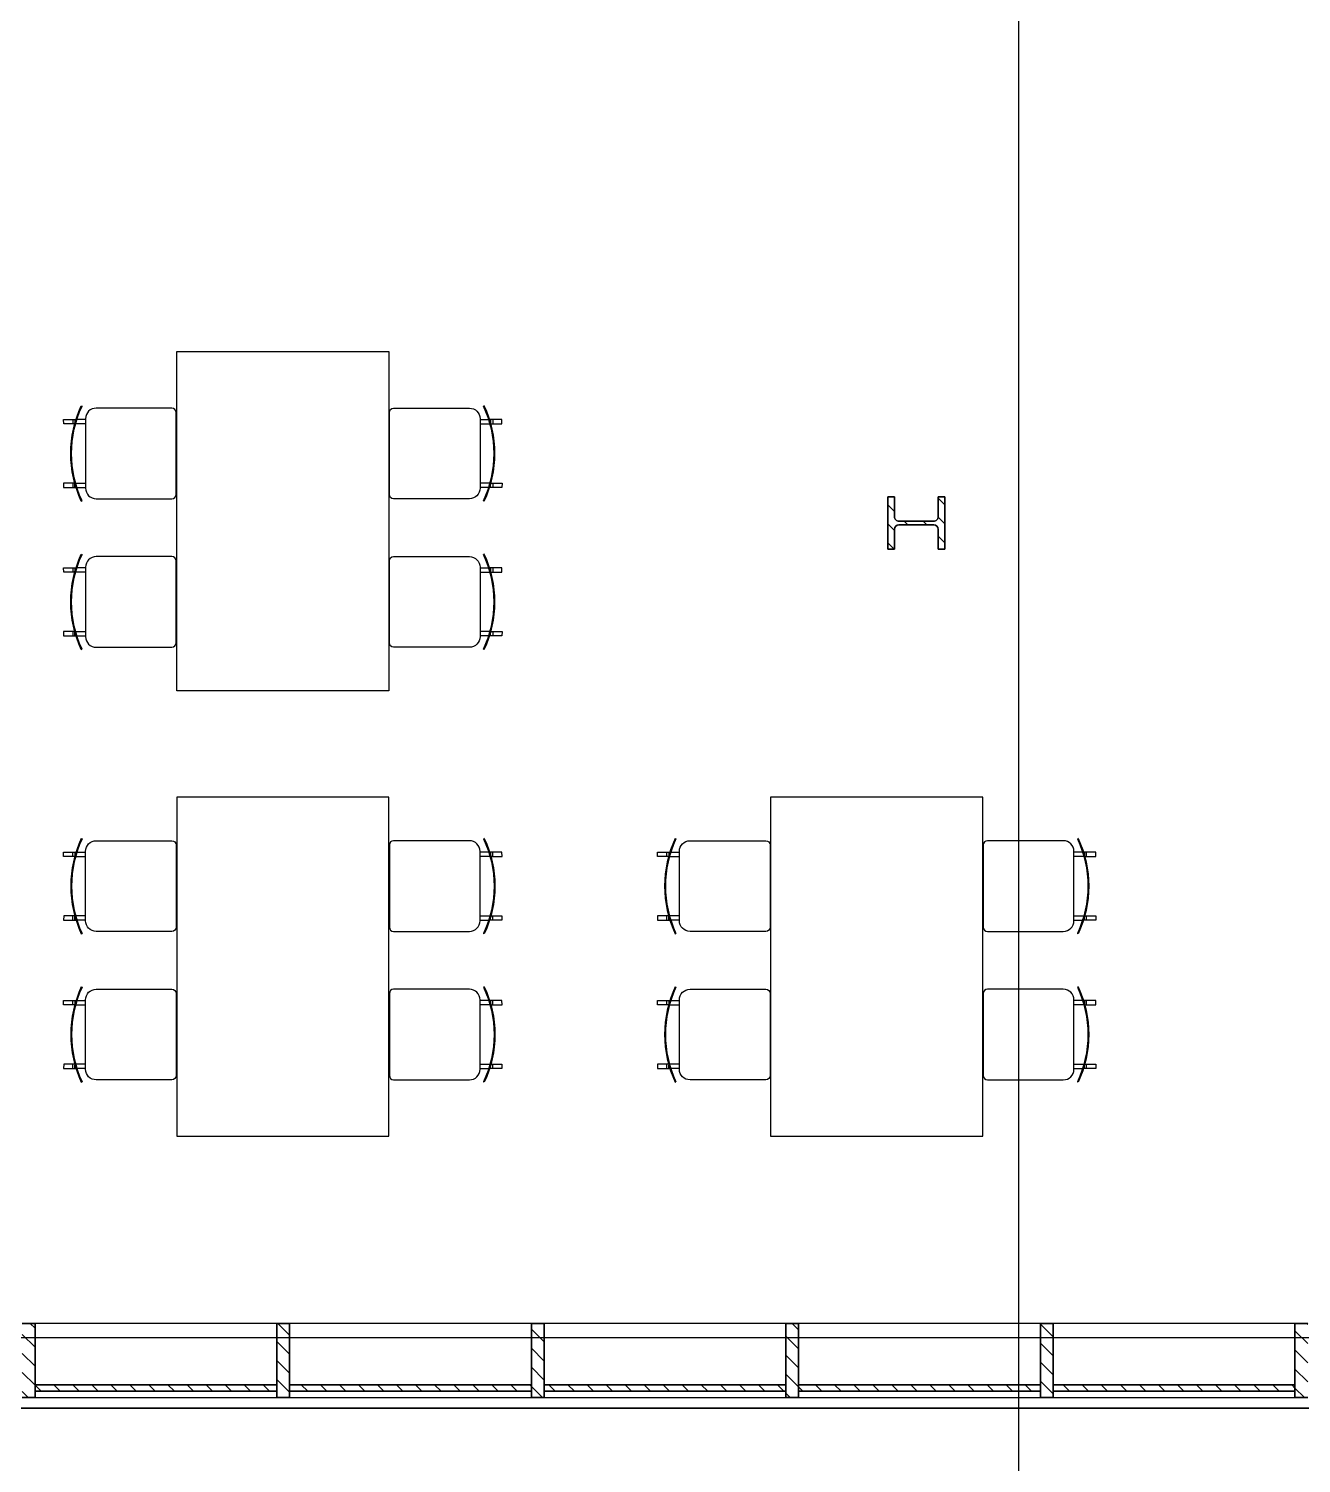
# Model space of a CAD drawing. Header units: millimetres. Extents: x -100 to 251604, y 0 to 25979.
# Drawn here: x 170199 to 176199, y 12450 to 19214 of the extents above; entities that cross this region are included whole.
import ezdxf

# ---------------------------------------------------------------- set-up
doc = ezdxf.new("R2010")
doc.units = ezdxf.units.MM
doc.layers.get('0').update_dxf_attribs({"true_color": 0xdfdfdf})
for name, color, linetype in [('Background_0', 7, 'Continuous'), ('Background_BRX_2D_Symbols', 7, 'Continuous'), ('Background_Front bricks', 7, 'Continuous'), ('Background_GLASS', 161, 'Continuous'), ('Background_WINDOW_FRAME', 253, 'Continuous'), ('Boundary_0', 7, 'Continuous'), ('Boundary_GLASS', 161, 'Continuous'), ('Boundary_WINDOW_FRAME', 253, 'Continuous'), ('Fill_0', 7, 'Continuous'), ('Fill_GLASS', 161, 'Continuous'), ('Fill_WINDOW_FRAME', 253, 'Continuous'), ('Viewport border', 7, 'Continuous')]:
    doc.layers.add(name, color=color, linetype=linetype)
doc.layers.add('BIM_ROOM_LINES', color=7, linetype='Continuous', plot=False)
doc.layers.add('BIM_SECTIONS', color=151, linetype='Continuous', lineweight=25)
pattern_1 = [(45, (-5377.500000000015, -9299.999999989255), (-44.90128060534577, 44.90128060534577), [])]

# ---------------------------------------------------------------- blocks, each defined once
blk = doc.blocks.new('*U11274')
for p, q in [((31695.50000000001, 2582.000000048829), (30695.50000000001, 2582.000000048829)), ((30695.50000000001, 2582.000000048829), (30695.50000000001, 982.000000048829)), ((31695.50000000001, 982.000000048829), (31695.50000000001, 2582.000000048829)), ((30695.50000000001, 982.000000048829), (31695.50000000001, 982.000000048829))]:
    blk.add_line(p, q)
blk = doc.blocks.new('*U11275')
for p, q in [((30245.59169904197, 2387.000000048862), (30249.21522845376, 2385.305882402001)), ((30315.49998327284, 2375.750000048831), (30673.00000000002, 2375.750000048827)), ((30161.75323883756, 2302.000000048833), (30162.07418295601, 2322.000000048833)), ((30214.37066327513, 2302.000000048831), (30161.75323883756, 2302.000000048833)), ((30162.07418295601, 2322.000000048833), (30220.25847531692, 2322.000000048831)), ((30205.59169904203, 2302.000000048831), (30205.59169904203, 2322.000000048831)), ((30215.50000072248, 2322.000000048831), (30215.50000072248, 2306.070226187583)), ((30218.51841359811, 2302.000000048831), (30265.49998884322, 2302.000000048831)), ((30224.45483299118, 2322.000000048831), (30265.49998884322, 2322.000000048831)), ((30265.49998327284, 1998.250000048831), (30265.49998327284, 2325.750000048831)), ((30693.00000000002, 2355.750000048827), (30693.00000000001, 1968.250000048827)), ((30162.39512707446, 2022.000000048833), (30162.07418295601, 2002.000000048833)), ((30162.07418295601, 2002.000000048833), (30220.25847543486, 2002.000000048831)), ((30214.37066327513, 2022.000000048831), (30162.39512707446, 2022.000000048833)), ((30205.59149206162, 2002.000000048831), (30205.59169904203, 2022.000000048831)), ((30215.50000072249, 2002.000000048831), (30215.50000072247, 2017.92977391008)), ((30265.49998884322, 2022.000000048831), (30218.51841364634, 2022.000000048831)), ((30265.49998884322, 2002.000000048831), (30224.45483338683, 2002.000000048831)), ((30245.5916990419, 1937.000000048771), (30249.21522845373, 1938.694117695861)), ((30673.00000000001, 1948.250000048827), (30315.49998327284, 1948.250000048831))]:
    blk.add_line(p, q)
for radius, start in [(531.2500000001447, 154.9423845816925), (527.2500000000678, 154.9423845816763)]:
    blk.add_arc((30726.84169904203, 2162.000000048827), radius, start, 205.0576154183026)
at = {"extrusion": (0, 0, -1)}
for centre, radius, start, end in [((-30315.49998327284, 2325.750000048831), 49.99999999999999, 0, 90), ((-30673.00000000002, 2355.750000048827), 19.99999999999999, 90, 180), ((-30315.49998327284, 1998.250000048831), 49.99999999999999, 270, 0), ((-30673.00000000001, 1968.250000048827), 19.99999999999999, 180, 270)]:
    blk.add_arc(centre, radius, start, end, dxfattribs=at)
blk = doc.blocks.new('*U11276')
for p, q in [((30245.59169904197, 1687.000000048862), (30249.21522845376, 1685.305882402001)), ((30265.49998327284, 1298.250000048831), (30265.49998327284, 1625.750000048831)), ((30315.49998327284, 1675.750000048831), (30673.00000000002, 1675.750000048827)), ((30693.00000000002, 1655.750000048827), (30693.00000000001, 1268.250000048827)), ((30161.75323883756, 1602.000000048833), (30162.07418295601, 1622.000000048833)), ((30214.37066327513, 1602.000000048831), (30161.75323883756, 1602.000000048833)), ((30162.07418295601, 1622.000000048833), (30220.25847531692, 1622.000000048831)), ((30205.59169904203, 1602.000000048831), (30205.59169904203, 1622.000000048831)), ((30215.50000072248, 1622.000000048831), (30215.50000072248, 1606.070226187583)), ((30218.51841359811, 1602.000000048831), (30265.49998884322, 1602.000000048831)), ((30224.45483299118, 1622.000000048831), (30265.49998884322, 1622.000000048831)), ((30162.39512707446, 1322.000000048833), (30162.07418295601, 1302.000000048833)), ((30162.07418295601, 1302.000000048833), (30220.25847543486, 1302.000000048831)), ((30214.37066327513, 1322.000000048831), (30162.39512707446, 1322.000000048833)), ((30205.59149206162, 1302.000000048831), (30205.59169904203, 1322.000000048831)), ((30215.50000072249, 1302.000000048831), (30215.50000072247, 1317.92977391008)), ((30265.49998884322, 1322.000000048831), (30218.51841364634, 1322.000000048831)), ((30265.49998884322, 1302.000000048831), (30224.45483338683, 1302.000000048831)), ((30245.5916990419, 1237.000000048771), (30249.21522845373, 1238.694117695861)), ((30673.00000000001, 1248.250000048827), (30315.49998327284, 1248.250000048831))]:
    blk.add_line(p, q)
for radius, start, end in [(531.2500000001447, 154.9423845816925, 205.0576154183024), (527.2500000000678, 154.9423845816763, 205.0576154183023)]:
    blk.add_arc((30726.84169904203, 1462.000000048827), radius, start, end)
at = {"extrusion": (0, 0, -1)}
for centre, radius, start, end in [((-30315.49998327284, 1625.750000048831), 49.99999999999999, 0, 90), ((-30673.00000000002, 1655.750000048827), 19.99999999999999, 90, 180), ((-30315.49998327284, 1298.250000048831), 49.99999999999999, 270, 0), ((-30673.00000000001, 1268.250000048827), 19.99999999999999, 180, 270)]:
    blk.add_arc(centre, radius, start, end, dxfattribs=at)
blk = doc.blocks.new('*U11277')
for p, q in [((32075.50001672719, 2375.750000048829), (31718.00000000001, 2375.750000048825)), ((32145.40830095806, 2387.00000004886), (32141.78477154628, 2385.305882401999)), ((31698.00000000001, 2355.750000048825), (31698.00000000002, 1968.250000048825)), ((32166.54516700884, 2322.000000048829), (32125.50001115682, 2322.000000048829)), ((32172.48158640192, 2302.000000048829), (32125.50001115682, 2302.000000048829)), ((32125.50001672719, 1998.250000048829), (32125.50001672719, 2325.750000048829)), ((32228.92581704402, 2322.000000048831), (32170.74152468311, 2322.000000048829)), ((32175.49999927756, 2322.000000048829), (32175.49999927756, 2306.070226187581)), ((32176.6293367249, 2302.000000048829), (32229.24676116247, 2302.000000048831)), ((32185.408300958, 2302.000000048831), (32185.408300958, 2322.000000048831)), ((32229.24676116247, 2302.000000048831), (32228.92581704402, 2322.000000048831)), ((32125.50001115682, 2022.000000048829), (32172.48158635369, 2022.000000048829)), ((32125.50001115682, 2002.000000048829), (32166.54516661321, 2002.000000048829)), ((32228.92581704402, 2002.000000048831), (32170.74152456518, 2002.000000048829)), ((32175.49999927754, 2002.000000048829), (32175.49999927756, 2017.929773910078)), ((32176.6293367249, 2022.000000048829), (32228.60487292557, 2022.000000048831)), ((32185.40850793842, 2002.000000048829), (32185.408300958, 2022.000000048829)), ((32228.60487292557, 2022.000000048831), (32228.92581704402, 2002.000000048831)), ((31718.00000000002, 1948.250000048825), (32075.50001672719, 1948.250000048829)), ((32145.40830095813, 1937.000000048769), (32141.7847715463, 1938.694117695859))]:
    blk.add_line(p, q)
for centre, radius, start, end in [((31718.00000000001, 2355.750000048825), 19.99999999999999, 90, 180), ((32075.50001672719, 2325.750000048829), 49.99999999999999, 0, 90), ((31718.00000000002, 1968.250000048825), 19.99999999999999, 180, 270), ((32075.50001672719, 1998.250000048829), 49.99999999999999, 270, 0)]:
    blk.add_arc(centre, radius, start, end)
at = {"extrusion": (0, 0, -1)}
for radius, start, end in [(527.2500000000678, 154.942384581676, 205.0576154183023), (531.2500000001447, 154.9423845816924, 205.0576154183024)]:
    blk.add_arc((-31664.158300958, 2162.000000048823), radius, start, end, dxfattribs=at)
blk = doc.blocks.new('*U11278')
for p, q in [((31698.00000000001, 1655.750000048825), (31698.00000000002, 1268.250000048825)), ((32075.50001672719, 1675.750000048829), (31718.00000000001, 1675.750000048825)), ((32125.50001672719, 1298.250000048829), (32125.50001672719, 1625.750000048829)), ((32145.40830095806, 1687.00000004886), (32141.78477154628, 1685.305882401999)), ((32166.54516700884, 1622.000000048829), (32125.50001115682, 1622.000000048829)), ((32172.48158640192, 1602.000000048829), (32125.50001115682, 1602.000000048829)), ((32228.92581704402, 1622.000000048831), (32170.74152468311, 1622.000000048829)), ((32175.49999927756, 1622.000000048829), (32175.49999927756, 1606.070226187581)), ((32176.6293367249, 1602.000000048829), (32229.24676116247, 1602.000000048831)), ((32185.408300958, 1602.000000048831), (32185.408300958, 1622.000000048831)), ((32229.24676116247, 1602.000000048831), (32228.92581704402, 1622.000000048831)), ((32125.50001115682, 1322.000000048829), (32172.48158635369, 1322.000000048829)), ((32125.50001115682, 1302.000000048829), (32166.54516661321, 1302.000000048829)), ((32228.92581704402, 1302.000000048831), (32170.74152456518, 1302.000000048829)), ((32175.49999927754, 1302.000000048829), (32175.49999927756, 1317.929773910078)), ((32176.6293367249, 1322.000000048829), (32228.60487292557, 1322.000000048831)), ((32185.40850793842, 1302.000000048829), (32185.408300958, 1322.000000048829)), ((32228.60487292557, 1322.000000048831), (32228.92581704402, 1302.000000048831)), ((31718.00000000002, 1248.250000048825), (32075.50001672719, 1248.250000048829)), ((32145.40830095813, 1237.000000048769), (32141.7847715463, 1238.694117695859))]:
    blk.add_line(p, q)
for centre, radius, start, end in [((31718.00000000001, 1655.750000048825), 19.99999999999999, 90, 180), ((32075.50001672719, 1625.750000048829), 49.99999999999999, 0, 90), ((32075.50001672719, 1298.250000048829), 49.99999999999999, 270, 0), ((31718.00000000002, 1268.250000048825), 19.99999999999999, 180, 270)]:
    blk.add_arc(centre, radius, start, end)
at = {"extrusion": (0, 0, -1)}
for radius, start, end in [(527.2500000000678, 154.9423845816761, 205.0576154183025), (531.2500000001447, 154.9423845816925, 205.0576154183024)]:
    blk.add_arc((-31664.158300958, 1462.000000048825), radius, start, end, dxfattribs=at)
blk = doc.blocks.new('*U11279')
for p, q in [((30695.50000000001, 4682.000000048831), (31695.50000000001, 4682.000000048829)), ((30695.50000000001, 3082.000000048831), (30695.50000000001, 4682.000000048831)), ((31695.50000000001, 4682.000000048829), (31695.50000000001, 3082.000000048829)), ((31695.50000000001, 3082.000000048829), (30695.50000000001, 3082.000000048831))]:
    blk.add_line(p, q)
blk = doc.blocks.new('*U11280')
for p, q in [((30245.5916990419, 3727.000000048889), (30249.21522845373, 3725.305882401797)), ((30162.07418295601, 3662.000000048827), (30220.25847543486, 3662.000000048827)), ((30162.39512707446, 3642.000000048827), (30162.07418295601, 3662.000000048827)), ((30205.59149206162, 3662.000000048827), (30205.59169904203, 3642.000000048827)), ((30215.50000072249, 3662.000000048827), (30215.50000072247, 3646.070226187579)), ((30265.49998884322, 3662.000000048827), (30224.45483338683, 3662.000000048827)), ((30265.49998327284, 3665.750000048827), (30265.49998327284, 3338.250000048827)), ((30673.00000000001, 3715.750000048831), (30315.49998327284, 3715.750000048827)), ((30693.00000000002, 3308.250000048831), (30693.00000000001, 3695.750000048831)), ((30214.37066327513, 3642.000000048827), (30162.39512707446, 3642.000000048827)), ((30265.49998884322, 3642.000000048827), (30218.51841364634, 3642.000000048827)), ((30214.37066327513, 3362.000000048827), (30161.75323883756, 3362.000000048827)), ((30161.75323883756, 3362.000000048827), (30162.07418295601, 3342.000000048827)), ((30162.07418295601, 3342.000000048827), (30220.25847531692, 3342.000000048827)), ((30205.59169904203, 3362.000000048827), (30205.59169904203, 3342.000000048827)), ((30215.50000072248, 3342.000000048827), (30215.50000072248, 3357.929773910075)), ((30218.51841359811, 3362.000000048827), (30265.49998884322, 3362.000000048827)), ((30224.45483299118, 3342.000000048827), (30265.49998884322, 3342.000000048827)), ((30245.59169904197, 3277.000000048798), (30249.21522845375, 3278.694117695659)), ((30315.49998327284, 3288.250000048827), (30673.00000000002, 3288.250000048831))]:
    blk.add_line(p, q)
at = {"extrusion": (0, 0, -1)}
for radius, start, end in [(531.2500000001447, 334.9423845816926, 25.05761541830256), (527.2500000000678, 334.9423845816763, 25.0576154183025)]:
    blk.add_arc((-30726.84169904203, 3502.000000048831), radius, start, end, dxfattribs=at)
for centre, radius, start, end in [((30315.49998327284, 3665.750000048827), 49.99999999999999, 90, 180), ((30673.00000000001, 3695.750000048831), 19.99999999999999, 0, 90), ((30315.49998327284, 3338.250000048827), 49.99999999999999, 180, 270), ((30673.00000000002, 3308.250000048831), 19.99999999999999, 270, 0)]:
    blk.add_arc(centre, radius, start, end)
blk = doc.blocks.new('*U11281')
for p, q in [((30245.5916990419, 4427.000000048889), (30249.21522845373, 4425.305882401799)), ((30673.00000000001, 4415.750000048831), (30315.49998327284, 4415.750000048827)), ((30162.07418295601, 4362.000000048827), (30220.25847543486, 4362.000000048827)), ((30162.39512707446, 4342.000000048827), (30162.07418295601, 4362.000000048827)), ((30214.37066327513, 4342.000000048827), (30162.39512707446, 4342.000000048827)), ((30205.59149206162, 4362.000000048827), (30205.59169904203, 4342.000000048827)), ((30215.50000072249, 4362.000000048827), (30215.50000072247, 4346.070226187579)), ((30265.49998884322, 4342.000000048827), (30218.51841364634, 4342.000000048827)), ((30265.49998884322, 4362.000000048827), (30224.45483338683, 4362.000000048827)), ((30265.49998327284, 4365.750000048827), (30265.49998327284, 4038.250000048827)), ((30693.00000000002, 4008.250000048831), (30693.00000000001, 4395.750000048831)), ((30214.37066327513, 4062.000000048827), (30161.75323883756, 4062.000000048827)), ((30161.75323883756, 4062.000000048827), (30162.07418295601, 4042.000000048827)), ((30205.59169904203, 4062.000000048827), (30205.59169904203, 4042.000000048827)), ((30218.51841359811, 4062.000000048827), (30265.49998884322, 4062.000000048827)), ((30162.07418295601, 4042.000000048827), (30220.25847531692, 4042.000000048827)), ((30215.50000072248, 4042.000000048827), (30215.50000072248, 4057.929773910075)), ((30224.45483299118, 4042.000000048827), (30265.49998884322, 4042.000000048827)), ((30245.59169904197, 3977.000000048798), (30249.21522845375, 3978.694117695659)), ((30315.49998327284, 3988.250000048827), (30673.00000000002, 3988.250000048831))]:
    blk.add_line(p, q)
at = {"extrusion": (0, 0, -1)}
for radius, start, end in [(531.2500000001447, 334.9423845816926, 25.05761541830256), (527.2500000000678, 334.9423845816763, 25.0576154183025)]:
    blk.add_arc((-30726.84169904203, 4202.000000048831), radius, start, end, dxfattribs=at)
for centre, radius, start, end in [((30315.49998327284, 4365.750000048827), 49.99999999999999, 90, 180), ((30673.00000000001, 4395.750000048831), 19.99999999999999, 0, 90), ((30315.49998327284, 4038.250000048827), 49.99999999999999, 180, 270), ((30673.00000000002, 4008.250000048831), 19.99999999999999, 270, 0)]:
    blk.add_arc(centre, radius, start, end)
blk = doc.blocks.new('*U11282')
for p, q in [((32145.40830095813, 3727.000000048889), (32141.7847715463, 3725.305882401799)), ((31698.00000000001, 3308.250000048833), (31698.00000000002, 3695.750000048833)), ((31718.00000000002, 3715.750000048833), (32075.50001672719, 3715.750000048829)), ((32125.50001115682, 3662.000000048829), (32166.54516661321, 3662.000000048827)), ((32125.50001672719, 3665.750000048829), (32125.50001672719, 3338.250000048829)), ((32228.92581704402, 3662.000000048827), (32170.74152456518, 3662.000000048827)), ((32175.49999927754, 3662.000000048827), (32175.49999927756, 3646.070226187579)), ((32185.40850793842, 3662.000000048827), (32185.408300958, 3642.000000048827)), ((32228.60487292557, 3642.000000048827), (32228.92581704402, 3662.000000048827)), ((32125.50001115682, 3642.000000048829), (32172.48158635369, 3642.000000048827)), ((32176.6293367249, 3642.000000048827), (32228.60487292557, 3642.000000048827)), ((32172.48158640192, 3362.000000048827), (32125.50001115682, 3362.000000048829)), ((32166.54516700884, 3342.000000048829), (32125.50001115682, 3342.000000048829)), ((32228.92581704402, 3342.000000048827), (32170.74152468311, 3342.000000048827)), ((32175.49999927756, 3342.000000048827), (32175.49999927756, 3357.929773910077)), ((32176.6293367249, 3362.000000048827), (32229.24676116247, 3362.000000048827)), ((32185.408300958, 3362.000000048827), (32185.408300958, 3342.000000048827)), ((32229.24676116247, 3362.000000048827), (32228.92581704402, 3342.000000048827)), ((32075.50001672719, 3288.250000048829), (31718.00000000001, 3288.250000048833)), ((32145.40830095806, 3277.000000048798), (32141.78477154628, 3278.694117695659))]:
    blk.add_line(p, q)
for radius, start, end in [(527.2500000000678, 334.9423845816758, 25.05761541830233), (531.2500000001447, 334.9423845816924, 25.05761541830238)]:
    blk.add_arc((31664.158300958, 3502.000000048834), radius, start, end)
at = {"extrusion": (0, 0, -1)}
for centre, radius, start, end in [((-31718.00000000002, 3695.750000048833), 19.99999999999999, 0, 90), ((-32075.50001672719, 3665.750000048829), 49.99999999999999, 90, 180), ((-32075.50001672719, 3338.250000048829), 49.99999999999999, 180, 270), ((-31718.00000000001, 3308.250000048833), 19.99999999999999, 270, 0)]:
    blk.add_arc(centre, radius, start, end, dxfattribs=at)
blk = doc.blocks.new('*U11283')
for p, q in [((31718.00000000002, 4415.750000048833), (32075.50001672719, 4415.750000048829)), ((32145.40830095813, 4427.000000048889), (32141.7847715463, 4425.305882401799)), ((31698.00000000001, 4008.250000048833), (31698.00000000002, 4395.750000048833)), ((32125.50001115682, 4362.000000048829), (32166.54516661321, 4362.000000048827)), ((32125.50001115682, 4342.000000048829), (32172.48158635369, 4342.000000048827)), ((32125.50001672719, 4365.750000048829), (32125.50001672719, 4038.250000048829)), ((32228.92581704402, 4362.000000048827), (32170.74152456518, 4362.000000048829)), ((32175.49999927754, 4362.000000048827), (32175.49999927756, 4346.070226187579)), ((32176.6293367249, 4342.000000048827), (32228.60487292557, 4342.000000048827)), ((32185.40850793842, 4362.000000048827), (32185.408300958, 4342.000000048827)), ((32228.60487292557, 4342.000000048827), (32228.92581704402, 4362.000000048827)), ((32172.48158640192, 4062.000000048827), (32125.50001115682, 4062.000000048829)), ((32176.6293367249, 4062.000000048827), (32229.24676116247, 4062.000000048827)), ((32185.408300958, 4062.000000048827), (32185.408300958, 4042.000000048827)), ((32229.24676116247, 4062.000000048827), (32228.92581704402, 4042.000000048827)), ((32166.54516700884, 4042.000000048829), (32125.50001115682, 4042.000000048829)), ((32228.92581704402, 4042.000000048827), (32170.74152468311, 4042.000000048827)), ((32175.49999927756, 4042.000000048827), (32175.49999927756, 4057.929773910077)), ((32075.50001672719, 3988.250000048829), (31718.00000000001, 3988.250000048833)), ((32145.40830095806, 3977.000000048798), (32141.78477154628, 3978.694117695659))]:
    blk.add_line(p, q)
at = {"extrusion": (0, 0, -1)}
for centre, radius, start, end in [((-31718.00000000002, 4395.750000048833), 19.99999999999999, 0, 90), ((-32075.50001672719, 4365.750000048829), 49.99999999999999, 90, 179.9999999999979), ((-31718.00000000001, 4008.250000048833), 19.99999999999999, 270, 0), ((-32075.50001672719, 4038.250000048829), 49.99999999999999, 180, 270)]:
    blk.add_arc(centre, radius, start, end, dxfattribs=at)
for radius, start, end in [(527.2500000000678, 334.9423845816758, 25.05761541830233), (531.2500000001447, 334.9423845816924, 25.05761541830238)]:
    blk.add_arc((31664.158300958, 4202.000000048834), radius, start, end)
blk = doc.blocks.new('*U11284')
for p, q in [((34495.50000000001, 2582.000000048829), (33495.50000000001, 2582.000000048829)), ((33495.50000000001, 2582.000000048829), (33495.50000000001, 982.000000048829)), ((34495.50000000001, 982.000000048829), (34495.50000000001, 2582.000000048829)), ((33495.50000000001, 982.000000048829), (34495.50000000001, 982.000000048829))]:
    blk.add_line(p, q)
blk = doc.blocks.new('*U11285')
for p, q in [((33045.59169904197, 2387.000000048862), (33049.21522845375, 2385.305882402001)), ((33115.49998327284, 2375.750000048831), (33473.00000000001, 2375.750000048827)), ((32961.75323883756, 2302.000000048833), (32962.07418295601, 2322.000000048833)), ((33014.37066327513, 2302.000000048831), (32961.75323883756, 2302.000000048833)), ((32962.07418295601, 2322.000000048833), (33020.25847531693, 2322.000000048831)), ((33005.59169904204, 2302.000000048831), (33005.59169904204, 2322.000000048831)), ((33015.50000072247, 2322.000000048831), (33015.50000072247, 2306.070226187583)), ((33018.51841359811, 2302.000000048831), (33065.49998884322, 2302.000000048831)), ((33024.45483299118, 2322.000000048831), (33065.49998884322, 2322.000000048831)), ((33065.49998327284, 1998.250000048831), (33065.49998327284, 2325.750000048831)), ((33493.00000000001, 2355.750000048827), (33493.00000000001, 1968.250000048827)), ((32962.39512707446, 2022.000000048833), (32962.07418295601, 2002.000000048833)), ((32962.07418295601, 2002.000000048833), (33020.25847543486, 2002.000000048831)), ((33014.37066327513, 2022.000000048831), (32962.39512707446, 2022.000000048833)), ((33005.59149206162, 2002.000000048831), (33005.59169904203, 2022.000000048831)), ((33015.50000072249, 2002.000000048831), (33015.50000072247, 2017.92977391008)), ((33065.49998884322, 2022.000000048831), (33018.51841364634, 2022.000000048831)), ((33065.49998884322, 2002.000000048831), (33024.45483338683, 2002.000000048831)), ((33045.5916990419, 1937.000000048771), (33049.21522845374, 1938.694117695861)), ((33473.00000000001, 1948.250000048827), (33115.49998327284, 1948.250000048831))]:
    blk.add_line(p, q)
for radius, start, end in [(531.2500000001447, 154.9423845816927, 205.0576154183024), (527.2500000000678, 154.9423845816764, 205.0576154183025)]:
    blk.add_arc((33526.84169904204, 2162.000000048827), radius, start, end)
at = {"extrusion": (0, 0, -1)}
for centre, radius, start, end in [((-33115.49998327284, 2325.750000048831), 49.99999999999999, 0, 90), ((-33473.00000000001, 2355.750000048827), 19.99999999999999, 90, 180), ((-33115.49998327284, 1998.250000048831), 49.99999999999999, 270, 0), ((-33473.00000000001, 1968.250000048827), 19.99999999999999, 180, 270)]:
    blk.add_arc(centre, radius, start, end, dxfattribs=at)
blk = doc.blocks.new('*U11286')
for p, q in [((33045.59169904197, 1687.000000048862), (33049.21522845375, 1685.305882402001)), ((33065.49998327284, 1298.250000048831), (33065.49998327284, 1625.750000048831)), ((33115.49998327284, 1675.750000048831), (33473.00000000001, 1675.750000048827)), ((33493.00000000001, 1655.750000048827), (33493.00000000001, 1268.250000048827)), ((32961.75323883756, 1602.000000048833), (32962.07418295601, 1622.000000048833)), ((33014.37066327513, 1602.000000048831), (32961.75323883756, 1602.000000048833)), ((32962.07418295601, 1622.000000048833), (33020.25847531693, 1622.000000048831)), ((33005.59169904204, 1602.000000048831), (33005.59169904204, 1622.000000048831)), ((33015.50000072247, 1622.000000048831), (33015.50000072247, 1606.070226187583)), ((33018.51841359811, 1602.000000048831), (33065.49998884322, 1602.000000048831)), ((33024.45483299118, 1622.000000048831), (33065.49998884322, 1622.000000048831)), ((32962.39512707446, 1322.000000048833), (32962.07418295601, 1302.000000048833)), ((32962.07418295601, 1302.000000048833), (33020.25847543486, 1302.000000048831)), ((33014.37066327513, 1322.000000048831), (32962.39512707446, 1322.000000048833)), ((33005.59149206162, 1302.000000048831), (33005.59169904203, 1322.000000048831)), ((33015.50000072249, 1302.000000048831), (33015.50000072247, 1317.92977391008)), ((33065.49998884322, 1322.000000048831), (33018.51841364634, 1322.000000048831)), ((33065.49998884322, 1302.000000048831), (33024.45483338683, 1302.000000048831)), ((33045.5916990419, 1237.000000048771), (33049.21522845374, 1238.694117695861)), ((33473.00000000001, 1248.250000048827), (33115.49998327284, 1248.250000048831))]:
    blk.add_line(p, q)
for radius, start, end in [(531.2500000001447, 154.9423845816927, 205.0576154183022), (527.2500000000678, 154.9423845816764, 205.057615418302)]:
    blk.add_arc((33526.84169904204, 1462.000000048827), radius, start, end)
at = {"extrusion": (0, 0, -1)}
for centre, radius, start, end in [((-33115.49998327284, 1625.750000048831), 49.99999999999999, 0, 90), ((-33473.00000000001, 1655.750000048827), 19.99999999999999, 90, 180), ((-33115.49998327284, 1298.250000048831), 49.99999999999999, 270, 0), ((-33473.00000000001, 1268.250000048827), 19.99999999999999, 180, 270)]:
    blk.add_arc(centre, radius, start, end, dxfattribs=at)
blk = doc.blocks.new('*U11287')
for p, q in [((34875.50001672719, 2375.750000048829), (34518.00000000001, 2375.750000048825)), ((34945.40830095806, 2387.00000004886), (34941.78477154628, 2385.305882401999)), ((34498.00000000001, 2355.750000048825), (34498.00000000001, 1968.250000048825)), ((34966.54516700884, 2322.000000048829), (34925.50001115682, 2322.000000048829)), ((34972.48158640192, 2302.000000048829), (34925.50001115682, 2302.000000048829)), ((34925.50001672719, 1998.250000048829), (34925.50001672719, 2325.750000048829)), ((35028.92581704402, 2322.000000048831), (34970.74152468311, 2322.000000048829)), ((34975.49999927756, 2322.000000048829), (34975.49999927756, 2306.070226187581)), ((34976.6293367249, 2302.000000048829), (35029.24676116247, 2302.000000048831)), ((34985.408300958, 2302.000000048831), (34985.408300958, 2322.000000048831)), ((35029.24676116247, 2302.000000048831), (35028.92581704402, 2322.000000048831)), ((34925.50001115682, 2022.000000048829), (34972.48158635369, 2022.000000048829)), ((34925.50001115682, 2002.000000048829), (34966.54516661321, 2002.000000048829)), ((35028.92581704402, 2002.000000048831), (34970.74152456518, 2002.000000048829)), ((34975.49999927754, 2002.000000048829), (34975.49999927756, 2017.929773910078)), ((34976.6293367249, 2022.000000048829), (35028.60487292557, 2022.000000048831)), ((34985.40850793842, 2002.000000048829), (34985.408300958, 2022.000000048829)), ((35028.60487292557, 2022.000000048831), (35028.92581704402, 2002.000000048831)), ((34518.00000000001, 1948.250000048825), (34875.50001672719, 1948.250000048829)), ((34945.40830095813, 1937.000000048769), (34941.7847715463, 1938.694117695859))]:
    blk.add_line(p, q)
for centre, radius, start, end in [((34518.00000000001, 2355.750000048825), 19.99999999999999, 90, 180), ((34875.50001672719, 2325.750000048829), 49.99999999999999, 0, 90), ((34518.00000000001, 1968.250000048825), 19.99999999999999, 180, 270), ((34875.50001672719, 1998.250000048829), 49.99999999999999, 270, 0)]:
    blk.add_arc(centre, radius, start, end)
at = {"extrusion": (0, 0, -1)}
for radius, start, end in [(527.2500000000678, 154.942384581676, 205.0576154183023), (531.2500000001447, 154.9423845816922, 205.0576154183022)]:
    blk.add_arc((-34464.158300958, 2162.000000048823), radius, start, end, dxfattribs=at)
blk = doc.blocks.new('*U11288')
for p, q in [((34498.00000000001, 1655.750000048825), (34498.00000000001, 1268.250000048825)), ((34875.50001672719, 1675.750000048829), (34518.00000000001, 1675.750000048825)), ((34925.50001672719, 1298.250000048829), (34925.50001672719, 1625.750000048829)), ((34945.40830095806, 1687.00000004886), (34941.78477154628, 1685.305882401999)), ((34966.54516700884, 1622.000000048829), (34925.50001115682, 1622.000000048829)), ((34972.48158640192, 1602.000000048829), (34925.50001115682, 1602.000000048829)), ((35028.92581704402, 1622.000000048831), (34970.74152468311, 1622.000000048829)), ((34975.49999927756, 1622.000000048829), (34975.49999927756, 1606.070226187581)), ((34976.6293367249, 1602.000000048829), (35029.24676116247, 1602.000000048831)), ((34985.408300958, 1602.000000048831), (34985.408300958, 1622.000000048831)), ((35029.24676116247, 1602.000000048831), (35028.92581704402, 1622.000000048831)), ((34925.50001115682, 1322.000000048829), (34972.48158635369, 1322.000000048829)), ((34925.50001115682, 1302.000000048829), (34966.54516661321, 1302.000000048829)), ((35028.92581704402, 1302.000000048831), (34970.74152456518, 1302.000000048829)), ((34975.49999927754, 1302.000000048829), (34975.49999927756, 1317.929773910078)), ((34976.6293367249, 1322.000000048829), (35028.60487292557, 1322.000000048831)), ((34985.40850793842, 1302.000000048829), (34985.408300958, 1322.000000048829)), ((35028.60487292557, 1322.000000048831), (35028.92581704402, 1302.000000048831)), ((34518.00000000001, 1248.250000048825), (34875.50001672719, 1248.250000048829)), ((34945.40830095813, 1237.000000048769), (34941.7847715463, 1238.694117695859))]:
    blk.add_line(p, q)
for centre, radius, start, end in [((34518.00000000001, 1655.750000048825), 19.99999999999999, 90, 180), ((34875.50001672719, 1625.750000048829), 49.99999999999999, 0, 90), ((34875.50001672719, 1298.250000048829), 49.99999999999999, 270, 0), ((34518.00000000001, 1268.250000048825), 19.99999999999999, 180, 270)]:
    blk.add_arc(centre, radius, start, end)
at = {"extrusion": (0, 0, -1)}
for radius, start, end in [(527.2500000000678, 154.942384581676, 205.0576154183025), (531.2500000001447, 154.9423845816924, 205.0576154183022)]:
    blk.add_arc((-34464.158300958, 1462.000000048825), radius, start, end, dxfattribs=at)
blk = doc.blocks.new('Main_Floor 2__section__..%5CMainBuilding.dwg', base_point=(-3894.571003041897, -13009.50678117592))
at = {"layer": 'Fill_0', "extrusion": (0, 0, -1)}
h = blk.add_hatch(dxfattribs=at)
h.set_pattern_fill('ANSI31', color=256, scale=20, style=0)
h.set_pattern_definition(pattern_1)
edge = h.paths.add_edge_path()
edge.add_line((-34317.50000000001, 3998.000000010754), (-34285.50000000001, 3998.000000010754))
edge.add_line((-34285.50000000001, 3998.000000010754), (-34285.50000000001, 3904.000000010754))
edge.add_spline(control_points=[(-34285.50000000001, 3904.000000010754), (-34285.50000000002, 3883.000000010747), (-34264.50000000001, 3883.000000010747)], knot_values=[-0.7853981633974481, -0.7853981633974481, -0.7853981633974481, 0.7853981633977949, 0.7853981633977949, 0.7853981633977949], weights=[1, 0.7071067811864269, 1], degree=2, periodic=0)
edge.add_line((-34264.50000000001, 3883.000000010747), (-34100.50000000001, 3883.000000010747))
edge.add_spline(control_points=[(-34100.50000000001, 3883.000000010747), (-34079.50000000001, 3883.000000010747), (-34079.50000000001, 3904.000000010754)], knot_values=[-0.7853981633977947, -0.7853981633977947, -0.7853981633977947, 0.7853981633974485, 0.7853981633974485, 0.7853981633974485], weights=[1, 0.7071067811864282, 1], degree=2, periodic=0)
edge.add_line((-34079.50000000001, 3904.000000010754), (-34079.50000000001, 3998.000000010747))
edge.add_line((-34079.50000000001, 3998.000000010747), (-34047.50000000001, 3998.000000010746))
edge.add_line((-34047.50000000001, 3998.000000010747), (-34047.50000000001, 3750.000000010747))
edge.add_line((-34047.50000000001, 3750.000000010747), (-34079.50000000001, 3750.00000001075))
edge.add_line((-34079.50000000001, 3750.00000001075), (-34079.50000000001, 3844.00000001075))
edge.add_spline(control_points=[(-34079.50000000001, 3844.00000001075), (-34079.50000000001, 3865.000000010747), (-34100.50000000001, 3865.000000010747)], knot_values=[-0.7853981633974481, -0.7853981633974481, -0.7853981633974481, 0.7853981633972753, 0.7853981633972753, 0.7853981633972753], weights=[1, 0.7071067811866053, 1], degree=2, periodic=0)
edge.add_line((-34100.50000000001, 3865.000000010747), (-34264.50000000001, 3865.000000010747))
edge.add_spline(control_points=[(-34264.50000000001, 3865.000000010747), (-34285.50000000001, 3865.000000010747), (-34285.50000000001, 3844.00000001075)], knot_values=[-0.7853981633972749, -0.7853981633972749, -0.7853981633972749, 0.7853981633974485, 0.7853981633974485, 0.7853981633974485], weights=[1, 0.7071067811866026, 1], degree=2, periodic=0)
edge.add_line((-34285.50000000001, 3844.00000001075), (-34285.50000000001, 3750.000000010747))
edge.add_line((-34285.50000000001, 3750.000000010747), (-34317.50000000001, 3750.000000010758))
edge.add_line((-34317.50000000001, 3750.000000010758), (-34317.50000000001, 3998.000000010754))
at = {"layer": 'Fill_GLASS', "extrusion": (0, 0, -1)}
h = blk.add_hatch(dxfattribs=at)
h.set_pattern_fill('ANSI31', color=256, scale=20, style=0)
h.set_pattern_definition(pattern_1)
h.paths.add_polyline_path([(-30027.50000100001, -219.9999999892552), (-31167.50000100001, -219.9999999892552), (-31167.50000100001, -189.9999999892552), (-30027.50000100001, -189.9999999892552)])
h = blk.add_hatch(dxfattribs=at)
h.set_pattern_fill('ANSI31', color=256, scale=20, style=0)
h.set_pattern_definition(pattern_1)
h.paths.add_polyline_path([(-31227.50000100001, -219.9999999892552), (-32367.50000100001, -219.9999999892552), (-32367.50000100001, -189.9999999892552), (-31227.50000100001, -189.9999999892552)])
h = blk.add_hatch(dxfattribs=at)
h.set_pattern_fill('ANSI31', color=256, scale=20, style=0)
h.set_pattern_definition(pattern_1)
h.paths.add_polyline_path([(-32427.50000100001, -219.9999999892552), (-33567.50000100001, -219.9999999892552), (-33567.50000100001, -189.9999999892552), (-32427.50000100001, -189.9999999892552)])
h = blk.add_hatch(dxfattribs=at)
h.set_pattern_fill('ANSI31', color=256, scale=20, style=0)
h.set_pattern_definition(pattern_1)
h.paths.add_polyline_path([(-33627.50000100001, -219.9999999892552), (-34767.50000100001, -219.9999999892552), (-34767.50000100001, -189.9999999892552), (-33627.50000100001, -189.9999999892552)])
h = blk.add_hatch(dxfattribs=at)
h.set_pattern_fill('ANSI31', color=256, scale=20, style=0)
h.set_pattern_definition(pattern_1)
h.paths.add_polyline_path([(-34827.50000100001, -219.9999999892552), (-35967.50000100001, -219.9999999892552), (-35967.50000100001, -189.9999999892552), (-34827.50000100001, -189.9999999892552)])
at = {"layer": 'Fill_WINDOW_FRAME', "extrusion": (0, 0, -1)}
h = blk.add_hatch(dxfattribs=at)
h.set_pattern_fill('ANSI31', color=256, scale=20, style=0)
h.set_pattern_definition(pattern_1)
h.paths.add_polyline_path([(-30027.50000100001, 100.0000000107448), (-29967.50000100001, 100.0000000107448), (-29967.50000100001, -249.9999999892552), (-30027.50000100001, -249.9999999892552)])
h = blk.add_hatch(dxfattribs=at)
h.set_pattern_fill('ANSI31', color=256, scale=20, style=0)
h.set_pattern_definition(pattern_1)
h.paths.add_polyline_path([(-31227.50000100001, 100.0000000107448), (-31167.50000100001, 100.0000000107448), (-31167.50000100001, -249.9999999892552), (-31227.50000100001, -249.9999999892552)])
h = blk.add_hatch(dxfattribs=at)
h.set_pattern_fill('ANSI31', color=256, scale=20, style=0)
h.set_pattern_definition(pattern_1)
h.paths.add_polyline_path([(-32427.50000100001, 100.0000000107448), (-32367.50000100001, 100.0000000107448), (-32367.50000100001, -249.9999999892552), (-32427.50000100001, -249.9999999892552)])
h = blk.add_hatch(dxfattribs=at)
h.set_pattern_fill('ANSI31', color=256, scale=20, style=0)
h.set_pattern_definition(pattern_1)
h.paths.add_polyline_path([(-33627.50000100001, 100.0000000107448), (-33567.50000100001, 100.0000000107448), (-33567.50000100001, -249.9999999892552), (-33627.50000100001, -249.9999999892552)])
h = blk.add_hatch(dxfattribs=at)
h.set_pattern_fill('ANSI31', color=256, scale=20, style=0)
h.set_pattern_definition(pattern_1)
h.paths.add_polyline_path([(-34827.50000100001, 100.0000000107448), (-34767.50000100001, 100.0000000107448), (-34767.50000100001, -249.9999999892552), (-34827.50000100001, -249.9999999892552)])
h = blk.add_hatch(dxfattribs=at)
h.set_pattern_fill('ANSI31', color=256, scale=20, style=0)
h.set_pattern_definition(pattern_1)
h.paths.add_polyline_path([(-36027.50000100001, 100.0000000107448), (-35967.50000100001, 100.0000000107448), (-35967.50000100001, -249.9999999892552), (-36027.50000100001, -249.9999999892552)])
at = {"layer": 'Background_0'}
for p, q in [((34079.50000000001, 3998.000000010748), (34047.50000000001, 3998.000000010748)), ((34047.50000000001, 3998.000000010747), (34047.50000000001, 3750.000000010747)), ((34079.50000000001, 3904.000000010754), (34079.50000000001, 3998.000000010754)), ((34317.50000000001, 3998.000000010748), (34285.50000000001, 3998.000000010748)), ((34285.50000000001, 3998.000000010754), (34285.50000000001, 3904.000000010754)), ((34317.50000000001, 3750.000000010758), (34317.50000000001, 3998.000000010754)), ((34264.50000000001, 3883.000000010748), (34100.50000000001, 3883.000000010748)), ((34100.50000000001, 3865.000000010748), (34264.50000000001, 3865.000000010748)), ((34079.50000000001, 3750.00000001075), (34079.50000000001, 3844.00000001075)), ((34285.50000000001, 3844.00000001075), (34285.50000000001, 3750.00000001075)), ((34047.50000000001, 3750.000000010748), (34079.50000000001, 3750.000000010748)), ((34285.50000000001, 3750.000000010748), (34317.50000000001, 3750.000000010748))]:
    blk.add_line(p, q, dxfattribs=at)
at = {"layer": 'Background_0', "extrusion": (0, 0, -1)}
for centre, start, end in [((-34100.50000000001, 3904.000000010747), 270, 1.984666121233234e-11), ((-34100.50000000001, 3844.000000010747), 9.923330606166172e-12, 90), ((-34264.50000000001, 3904.000000010747), 179.9999999999801, 270), ((-34264.50000000001, 3844.000000010747), 90, 179.9999999999901)]:
    blk.add_arc(centre, 21, start, end, dxfattribs=at)
at = {"layer": 'Background_Front bricks'}
for p, q in [((25977.50103378979, -299.9999999892534), (41227.50000000002, -299.999999989257)), ((25977.50335090481, -299.9999999892534), (41227.50000000002, -299.999999989257)), ((40827.50000100001, -299.9999999892552), (26367.50053928366, -299.9999999892552))]:
    blk.add_line(p, q, dxfattribs=at)
at = {"layer": 'Background_GLASS'}
for p, q in [((30027.50000100001, -189.9999999892552), (30027.50000100001, -219.9999999892552)), ((31167.50000100001, -189.9999999892552), (30027.50000100001, -189.9999999892552)), ((31167.50000100001, -219.9999999892552), (31167.50000100001, -189.9999999892552)), ((31227.50000100001, -189.9999999892552), (31227.50000100001, -219.9999999892552)), ((32367.50000100001, -189.9999999892552), (31227.50000100001, -189.9999999892552)), ((32367.50000100001, -219.9999999892552), (32367.50000100001, -189.9999999892552)), ((32427.50000100001, -189.9999999892552), (32427.50000100001, -219.9999999892552)), ((33567.50000100001, -189.9999999892552), (32427.50000100001, -189.9999999892552)), ((33567.50000100001, -219.9999999892552), (33567.50000100001, -189.9999999892552)), ((34767.50000100001, -189.9999999892552), (33627.50000100001, -189.9999999892552)), ((33627.50000100001, -189.9999999892552), (33627.50000100001, -219.9999999892552)), ((34767.50000100001, -219.9999999892552), (34767.50000100001, -189.9999999892552)), ((34827.50000100001, -189.9999999892552), (34827.50000100001, -219.9999999892552)), ((35967.50000100001, -189.9999999892552), (34827.50000100001, -189.9999999892552)), ((35967.50000100001, -219.9999999892552), (35967.50000100001, -189.9999999892552)), ((30027.50000100001, -219.9999999892552), (31167.50000100001, -219.9999999892552)), ((31227.50000100001, -219.9999999892552), (32367.50000100001, -219.9999999892552)), ((32427.50000100001, -219.9999999892552), (33567.50000100001, -219.9999999892552)), ((33627.50000100001, -219.9999999892552), (34767.50000100001, -219.9999999892552)), ((34827.50000100001, -219.9999999892552), (35967.50000100001, -219.9999999892552))]:
    blk.add_line(p, q, dxfattribs=at)
at = {"layer": 'Background_WINDOW_FRAME'}
for p, q in [((30027.50000100001, 100.0000000107448), (29967.50000100001, 100.0000000107448)), ((30027.50000100001, -249.9999999892552), (30027.50000100001, 100.0000000107448)), ((31167.50000100001, 100.0000000107448), (30027.50049650615, 100.0000000107448)), ((31167.50000100001, -189.9995126508638), (31167.50000100001, 100.0000000107448)), ((31227.50000100001, 100.0000000107448), (31167.50000100001, 100.0000000107448)), ((31167.50000100001, 100.0000000107448), (31167.50000100001, -249.9999999892552)), ((31227.50000100001, -249.9999999892552), (31227.50000100001, 100.0000000107448)), ((32367.50000100001, 100.0000000107448), (31227.50049650615, 100.0000000107448)), ((32367.50000100001, -189.9995126508638), (32367.50000100001, 100.0000000107448)), ((32367.50000100001, 100.0000000107448), (32367.50000100001, -249.9999999892552)), ((32427.50000100001, 100.0000000107448), (32367.50000100001, 100.0000000107448)), ((32427.50000100001, -249.9999999892552), (32427.50000100001, 100.0000000107448)), ((33567.50000100001, 100.0000000107448), (32427.50049650615, 100.0000000107448)), ((33567.50000100001, -189.9995126508638), (33567.50000100001, 100.0000000107448)), ((33627.50000100001, 100.0000000107448), (33567.50000100001, 100.0000000107448)), ((33567.50000100001, 100.0000000107448), (33567.50000100001, -249.9999999892552)), ((33627.50000100001, -249.9999999892552), (33627.50000100001, 100.0000000107448)), ((34767.50000100001, 100.0000000107448), (33627.50049650615, 100.0000000107448)), ((34767.50000100001, -189.9995126508638), (34767.50000100001, 100.0000000107448)), ((34767.50000100001, 100.0000000107448), (34767.50000100001, -249.9999999892552)), ((34827.50000100001, 100.0000000107448), (34767.50000100001, 100.0000000107448)), ((34827.50000100001, -249.9999999892552), (34827.50000100001, 100.0000000107448)), ((35967.50000100001, 100.0000000107448), (34827.50049650615, 100.0000000107448)), ((35967.50000100001, -189.9995126508638), (35967.50000100001, 100.0000000107448)), ((35967.50000100001, 100.0000000107448), (35967.50000100001, -249.9999999892552)), ((36027.50000100001, 100.0000000107448), (35967.50000100001, 100.0000000107448)), ((29967.50000100001, -249.9999999892552), (30027.50000100001, -249.9999999892552)), ((30027.50000100001, -249.9999999892552), (31167.50000100001, -249.9999999892552)), ((31167.50000100001, -249.9999999892552), (31167.50000100001, -219.9995126508638)), ((31167.50000100001, -249.9999999892552), (31227.50000100001, -249.9999999892552)), ((31227.50000100001, -249.9999999892552), (32367.50000100001, -249.9999999892552)), ((32367.50000100001, -249.9999999892552), (32367.50000100001, -219.9995126508638)), ((32367.50000100001, -249.9999999892552), (32427.50000100001, -249.9999999892552)), ((32427.50000100001, -249.9999999892552), (33567.50000100001, -249.9999999892552)), ((33567.50000100001, -249.9999999892552), (33567.50000100001, -219.9995126508638)), ((33567.50000100001, -249.9999999892552), (33627.50000100001, -249.9999999892552)), ((33627.50000100001, -249.9999999892552), (34767.50000100001, -249.9999999892552)), ((34767.50000100001, -249.9999999892552), (34767.50000100001, -219.9995126508638)), ((34767.50000100001, -249.9999999892552), (34827.50000100001, -249.9999999892552)), ((34827.50000100001, -249.9999999892552), (35967.50000100001, -249.9999999892552)), ((35967.50000100001, -249.9999999892552), (35967.50000100001, -219.9995126508638)), ((35967.50000100001, -249.9999999892552), (36027.50000100001, -249.9999999892552))]:
    blk.add_line(p, q, dxfattribs=at)
at = {"layer": 'BIM_ROOM_LINES'}
blk.add_line((40895.50000000001, 32.00000001535409), (25795.50000000001, 32.00000001074477), dxfattribs=at)
at = {"layer": 'BIM_SECTIONS'}
blk.add_lwpolyline([(34666.20633594577, -12302.39999998926), (34666.20633594577, 12262.40000001076)], dxfattribs=at)
at = {"layer": 'Boundary_0'}
for p, q in [((34047.50000000001, 3750.000000010747), (34047.50000000001, 3998.000000010747)), ((34047.50000000001, 3998.000000010747), (34079.50000000001, 3998.000000010754)), ((34079.50000000001, 3998.000000010754), (34079.50000000001, 3904.000000010754)), ((34285.50000000001, 3904.000000010754), (34285.50000000001, 3998.000000010754)), ((34285.50000000001, 3998.000000010754), (34317.50000000001, 3998.000000010754)), ((34317.50000000001, 3998.000000010754), (34317.50000000001, 3750.000000010758)), ((34100.50000000001, 3883.000000010754), (34264.50000000001, 3883.000000010754)), ((34264.50000000001, 3865.00000001075), (34100.50000000001, 3865.00000001075)), ((34079.50000000001, 3844.00000001075), (34079.50000000001, 3750.00000001075)), ((34285.50000000001, 3750.00000001075), (34285.50000000001, 3844.00000001075)), ((34079.50000000001, 3750.00000001075), (34047.50000000001, 3750.000000010747)), ((34317.50000000001, 3750.000000010758), (34285.50000000001, 3750.00000001075))]:
    blk.add_line(p, q, dxfattribs=at)
for centre, start, end in [((34100.50000000001, 3904.000000010747), 179.9999999999801, 270), ((34100.50000000001, 3844.000000010747), 90, 179.9999999999901), ((34264.50000000001, 3904.000000010747), 270, 1.985150777184696e-11), ((34264.50000000001, 3844.000000010747), 9.925753885923478e-12, 90)]:
    blk.add_arc(centre, 21, start, end, dxfattribs=at)
at = {"layer": 'Boundary_GLASS'}
for p, q in [((30027.50000100001, -219.9999999892552), (30027.50000100001, -189.9999999892552)), ((30027.50000100001, -189.9999999892552), (31167.50000100001, -189.9999999892552)), ((31167.50000100001, -189.9999999892552), (31167.50000100001, -219.9999999892552)), ((31227.50000100001, -219.9999999892552), (31227.50000100001, -189.9999999892552)), ((31227.50000100001, -189.9999999892552), (32367.50000100001, -189.9999999892552)), ((32367.50000100001, -189.9999999892552), (32367.50000100001, -219.9999999892552)), ((32427.50000100001, -219.9999999892552), (32427.50000100001, -189.9999999892552)), ((32427.50000100001, -189.9999999892552), (33567.50000100001, -189.9999999892552)), ((33567.50000100001, -189.9999999892552), (33567.50000100001, -219.9999999892552)), ((33627.50000100001, -219.9999999892552), (33627.50000100001, -189.9999999892552)), ((33627.50000100001, -189.9999999892552), (34767.50000100001, -189.9999999892552)), ((34767.50000100001, -189.9999999892552), (34767.50000100001, -219.9999999892552)), ((34827.50000100001, -219.9999999892552), (34827.50000100001, -189.9999999892552)), ((34827.50000100001, -189.9999999892552), (35967.50000100001, -189.9999999892552)), ((35967.50000100001, -189.9999999892552), (35967.50000100001, -219.9999999892552)), ((31167.50000100001, -219.9999999892552), (30027.50000100001, -219.9999999892552)), ((32367.50000100001, -219.9999999892552), (31227.50000100001, -219.9999999892552)), ((33567.50000100001, -219.9999999892552), (32427.50000100001, -219.9999999892552)), ((34767.50000100001, -219.9999999892552), (33627.50000100001, -219.9999999892552)), ((35967.50000100001, -219.9999999892552), (34827.50000100001, -219.9999999892552))]:
    blk.add_line(p, q, dxfattribs=at)
at = {"layer": 'Boundary_WINDOW_FRAME'}
for p, q in [((29967.50000100001, 100.0000000107448), (30027.50000100001, 100.0000000107448)), ((30027.50000100001, 100.0000000107448), (30027.50000100001, -249.9999999892552)), ((31167.50000100001, -249.9999999892552), (31167.50000100001, 100.0000000107448)), ((31167.50000100001, 100.0000000107448), (31227.50000100001, 100.0000000107448)), ((31227.50000100001, 100.0000000107448), (31227.50000100001, -249.9999999892552)), ((32367.50000100001, -249.9999999892552), (32367.50000100001, 100.0000000107448)), ((32367.50000100001, 100.0000000107448), (32427.50000100001, 100.0000000107448)), ((32427.50000100001, 100.0000000107448), (32427.50000100001, -249.9999999892552)), ((33567.50000100001, -249.9999999892552), (33567.50000100001, 100.0000000107448)), ((33567.50000100001, 100.0000000107448), (33627.50000100001, 100.0000000107448)), ((33627.50000100001, 100.0000000107448), (33627.50000100001, -249.9999999892552)), ((34767.50000100001, -249.9999999892552), (34767.50000100001, 100.0000000107448)), ((34767.50000100001, 100.0000000107448), (34827.50000100001, 100.0000000107448)), ((34827.50000100001, 100.0000000107448), (34827.50000100001, -249.9999999892552)), ((35967.50000100001, -249.9999999892552), (35967.50000100001, 100.0000000107448)), ((35967.50000100001, 100.0000000107448), (36027.50000100001, 100.0000000107448)), ((30027.50000100001, -249.9999999892552), (29967.50000100001, -249.9999999892552)), ((31227.50000100001, -249.9999999892552), (31167.50000100001, -249.9999999892552)), ((32427.50000100001, -249.9999999892552), (32367.50000100001, -249.9999999892552)), ((33627.50000100001, -249.9999999892552), (33567.50000100001, -249.9999999892552)), ((34827.50000100001, -249.9999999892552), (34767.50000100001, -249.9999999892552)), ((36027.50000100001, -249.9999999892552), (35967.50000100001, -249.9999999892552))]:
    blk.add_line(p, q, dxfattribs=at)
at = {"layer": 'Background_BRX_2D_Symbols'}
for name in ['*U11279', '*U11281', '*U11283', '*U11280', '*U11282', '*U11274', '*U11284', '*U11275', '*U11277', '*U11285', '*U11287', '*U11276', '*U11278', '*U11286', '*U11288']:
    blk.add_blockref(name, (0, 0), dxfattribs=at)

msp = doc.modelspace()

# ---------------------------------------------------------------- block references
at = {"layer": 'Viewport border'}
msp.add_blockref('Main_Floor 2__section__..%5CMainBuilding.dwg', (136306.763235182, 0), dxfattribs=at)

doc.saveas('drawing.dxf')
